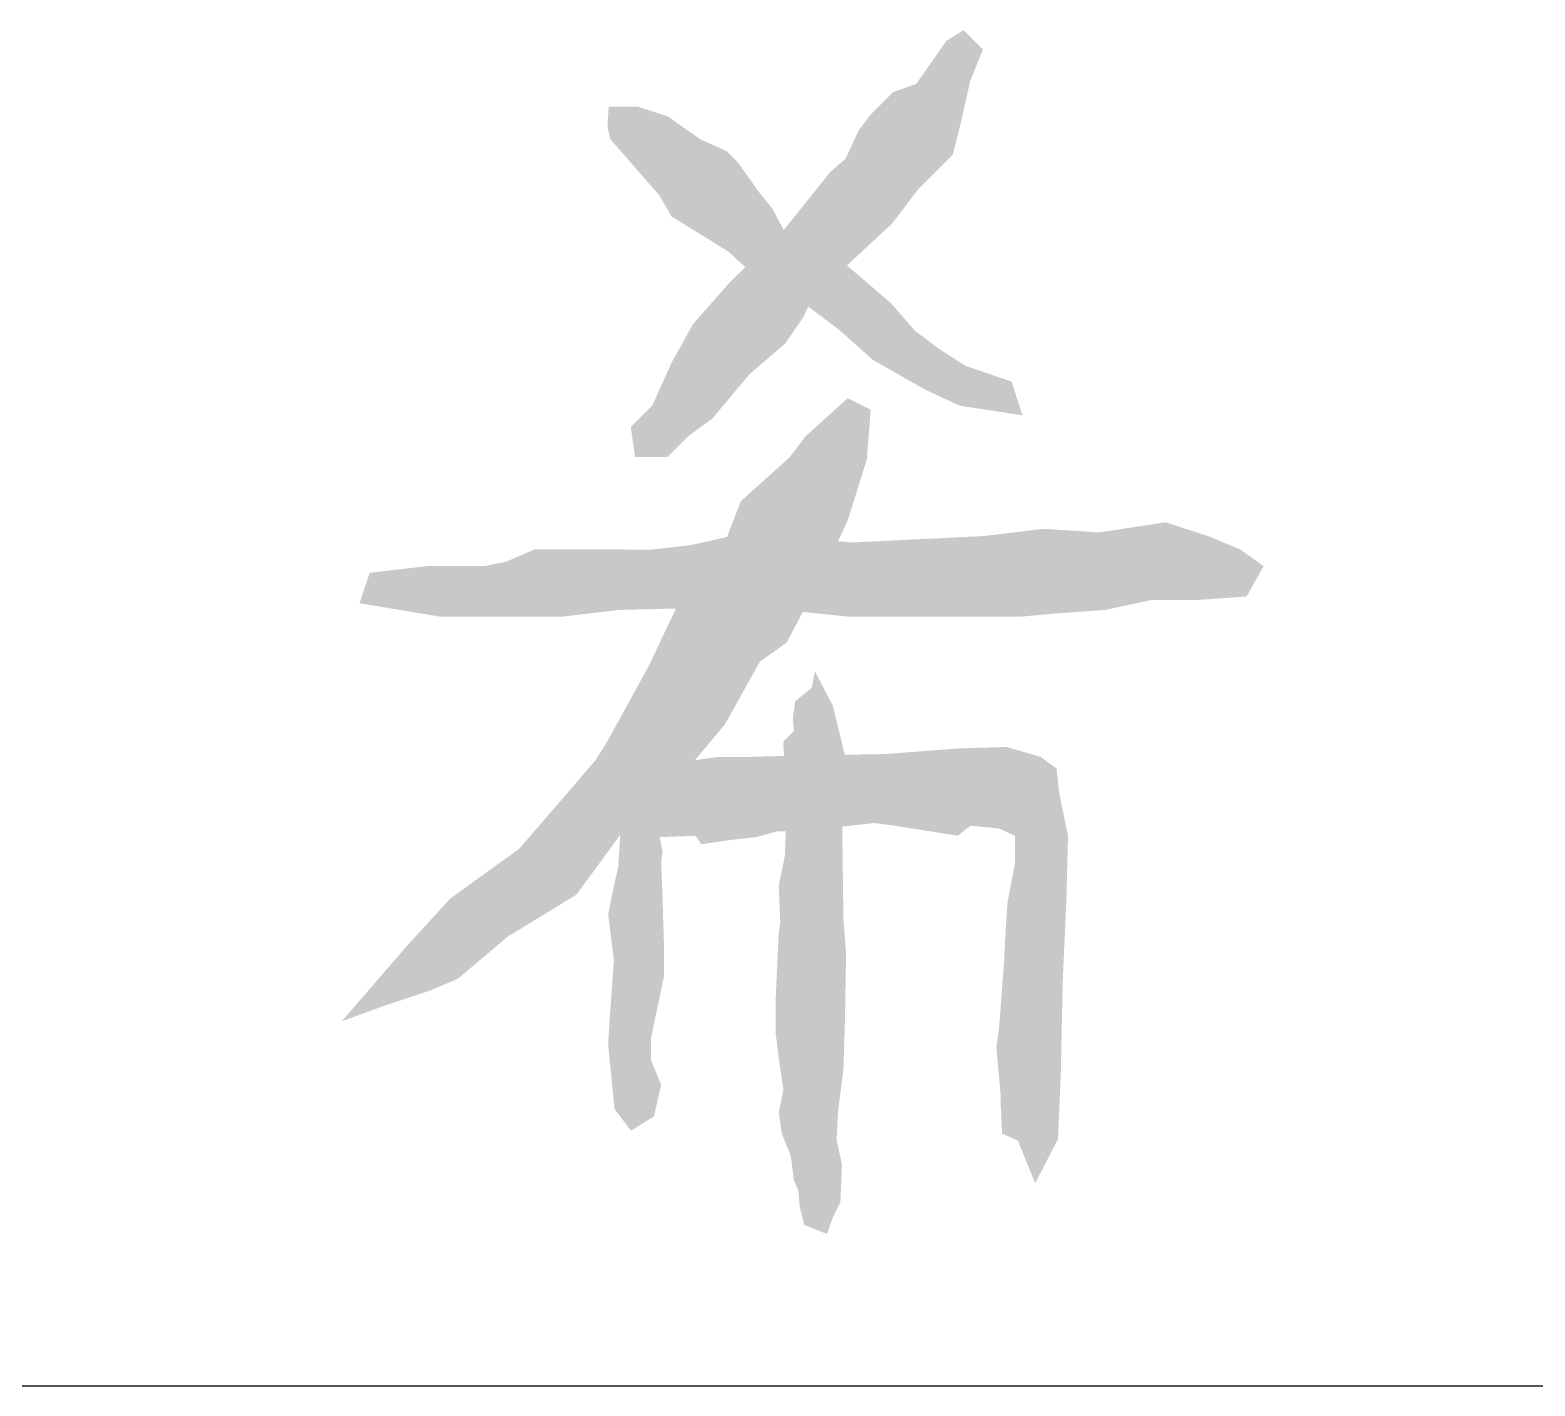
# Model space of a CAD drawing. Extents: x 5396719 to 5510122, y -514120 to -238224.
# Drawn here: x 5466909 to 5467574, y -464616 to -464017 of the extents above; entities that cross this region are included whole.
import ezdxf

# ---------------------------------------------------------------- set-up
doc = ezdxf.new("R2010")
doc.units = 0
doc.header["$LTSCALE"] = 1000
doc.header["$MEASUREMENT"] = 0
doc.layers.get('0').update_dxf_attribs({"linetype": 'CONTINUOUS'})
doc.layers.add('HATCH', color=8, linetype='CONTINUOUS')

msp = doc.modelspace()

# ---------------------------------------------------------------- hatches: boundary and pattern name
at = {"layer": 'HATCH'}
h = msp.add_hatch(color=0, dxfattribs=at)
h.paths.add_polyline_path([(5467289.63, -464137.73), (5467274.15, -464124.4), (5467270.16, -464121.05), (5467254.8, -464135.31), (5467253.03, -464139.24), (5467266.68, -464149.46), (5467281.62, -464162.79), (5467305.1, -464176.12), (5467320.04, -464183.05), (5467333.91, -464185.18), (5467347.78, -464187.31), (5467342.98, -464172.39), (5467322.7, -464165.46), (5467310.97, -464157.99), (5467300.3, -464149.99)])
h.paths.add_polyline_path([(5467270.16, -464121.05), (5467266.54, -464118.01), (5467257.51, -464112.18), (5467242.67, -464106.28), (5467242.22, -464105.41), (5467229.64, -464117.56), (5467225.26, -464121.79), (5467235.74, -464131.34), (5467251.67, -464138.22), (5467253.03, -464139.24), (5467254.8, -464135.31)])
h.paths.add_polyline_path([(5467301.8, -464087.2), (5467317, -464072.02), (5467320.8, -464056.84), (5467324.59, -464039.76), (5467330.29, -464025.52), (5467321.75, -464016.98), (5467314.15, -464021.73), (5467307.5, -464031.22), (5467300.85, -464040.71), (5467290.41, -464044.5), (5467280.92, -464053.99), (5467275.22, -464061.58), (5467269.52, -464073.91), (5467262.87, -464079.61), (5467251.48, -464093.84), (5467242.22, -464105.41), (5467242.67, -464106.28), (5467257.51, -464112.18), (5467266.54, -464118.01), (5467270.16, -464121.05), (5467279.02, -464112.82), (5467290.3, -464102.34)])
h.paths.add_polyline_path([(5467230.94, -464088.15), (5467221.87, -464075.36), (5467217.06, -464070.56), (5467205.33, -464065.23), (5467198.39, -464060.43), (5467190.92, -464055.1), (5467177.58, -464050.83), (5467164.78, -464050.83), (5467164.25, -464059.89), (5467165.55, -464065.26), (5467170.65, -464071.09), (5467177.85, -464079.32), (5467187.32, -464090.17), (5467192.52, -464099.35), (5467217.6, -464114.81), (5467225.26, -464121.79), (5467229.64, -464117.56), (5467242.22, -464105.41), (5467237.34, -464096.15)])
h.paths.add_polyline_path([(5467251.04, -464143.65), (5467253.03, -464139.24), (5467251.67, -464138.22), (5467235.74, -464131.34), (5467225.26, -464121.79), (5467218.57, -464128.26), (5467202.1, -464146.98), (5467192.61, -464164.05), (5467184.06, -464183.03), (5467174.57, -464192.52), (5467176.47, -464205.8), (5467190.71, -464205.8), (5467200.2, -464196.32), (5467210.65, -464188.73), (5467227, -464169.19), (5467242.93, -464155.52)])
h.paths.add_polyline_path([(5467278.97, -464206.74), (5467280.66, -464184.78), (5467270.52, -464179.72), (5467252.03, -464196.42), (5467244.76, -464205.92), (5467223.2, -464225.31), (5467217.13, -464241.09), (5467226.16, -464239.07), (5467266.23, -464242.95), (5467270.52, -464233.76)])
h.paths.add_polyline_path([(5467266.23, -464242.95), (5467226.16, -464239.07), (5467217.13, -464241.09), (5467216.24, -464243.41), (5467194.56, -464272.72), (5467227.66, -464271.87), (5467250.66, -464274.25), (5467258.74, -464259.01)])
h.paths.add_polyline_path([(5467454.41, -464253.98), (5467443.97, -464246.53), (5467429.81, -464240.69), (5467411.15, -464234.6), (5467381.84, -464239.07), (5467357.11, -464237.51), (5467330.62, -464240.69), (5467272.41, -464243.54), (5467266.23, -464242.95), (5467258.74, -464259.01), (5467250.66, -464274.25), (5467270.92, -464276.34), (5467309.71, -464276.34), (5467347, -464276.34), (5467363.41, -464274.85), (5467384.3, -464273.36), (5467405.18, -464268.89), (5467426.07, -464268.89), (5467446.95, -464267.4)])
h.paths.add_polyline_path([(5467216.24, -464243.41), (5467217.13, -464241.09), (5467200.95, -464244.71), (5467183.56, -464246.71), (5467156.05, -464246.53), (5467141.13, -464246.53), (5467132.18, -464246.53), (5467119.36, -464252.06), (5467109.8, -464253.98), (5467084.44, -464253.98), (5467059.08, -464256.96), (5467054.61, -464270.38), (5467090.41, -464276.34), (5467144.11, -464276.34), (5467169.48, -464273.36), (5467194.56, -464272.72)])
h.paths.add_polyline_path([(5467231.65, -464296.24), (5467243.48, -464287.79), (5467250.66, -464274.25), (5467227.66, -464271.87), (5467194.56, -464272.72), (5467182.64, -464297.93), (5467164.05, -464331.7), (5467159.2, -464339.48), (5467149.69, -464350.65), (5467125.19, -464378.99), (5467094.77, -464400.94), (5467076.18, -464421.2), (5467046.77, -464455.22), (5467066.04, -464448.22), (5467086.32, -464441.47), (5467098.15, -464436.4), (5467120.11, -464417.83), (5467150.53, -464399.25), (5467170.93, -464371.43), (5467201.23, -464341.83), (5467216.23, -464323.93)])
h.paths.add_polyline_path([(5467269.2, -464337.39), (5467248.19, -464337.74), (5467242.31, -464337.91), (5467242.68, -464345.55), (5467243.19, -464356.21), (5467242.68, -464366.12), (5467243.12, -464371.29), (5467254.53, -464370.66), (5467260.23, -464370.02), (5467268.09, -464369.15), (5467268, -464362.56)])
h.paths.add_polyline_path([(5467263.93, -464315.69), (5467255.96, -464300.43), (5467254.63, -464307.73), (5467247.33, -464313.7), (5467246.24, -464320.99), (5467246.66, -464326.97), (5467242.01, -464331.62), (5467242.31, -464337.91), (5467248.19, -464337.74), (5467269.2, -464337.39)])
h.paths.add_polyline_path([(5467242.68, -464345.55), (5467242.31, -464337.91), (5467226.02, -464338.37), (5467212.72, -464338.37), (5467202.93, -464339.81), (5467201.23, -464341.83), (5467170.93, -464371.43), (5467169.92, -464372.81), (5467169, -464387.11), (5467167.1, -464395.34), (5467164.57, -464408.01), (5467167.1, -464428.26), (5467165.2, -464454.85), (5467164.57, -464465.61), (5467166.47, -464484.6), (5467167.42, -464494.13), (5467174.71, -464503.6), (5467184.84, -464497.27), (5467188.01, -464483.34), (5467183.57, -464472.58), (5467183.57, -464462.45), (5467189.28, -464435.23), (5467189.28, -464423.2), (5467188.64, -464401.04), (5467188.01, -464384.58), (5467188.64, -464380.15), (5467187.38, -464373.82), (5467203.21, -464373.19), (5467205.75, -464376.99), (5467218.42, -464375.09), (5467229.82, -464373.82), (5467239.32, -464371.29), (5467243.12, -464371.29), (5467242.68, -464366.12), (5467243.19, -464356.21)])
h.paths.add_polyline_path([(5467362.86, -464343.44), (5467355.89, -464338.37), (5467340.69, -464333.94), (5467319.78, -464334.57), (5467295.07, -464336.47), (5467286.2, -464337.1), (5467269.2, -464337.39), (5467268, -464362.56), (5467268.09, -464369.15), (5467282.2, -464367.58), (5467291.27, -464368.76), (5467319.15, -464373.19), (5467324.85, -464368.76), (5467337.52, -464370.02), (5467344.46, -464373.26), (5467344.46, -464385.44), (5467341.21, -464402.5), (5467340.39, -464414.69), (5467339.58, -464430.12), (5467337.52, -464457.38), (5467336.25, -464466.88), (5467338.15, -464487.77), (5467338.15, -464491.57), (5467338.79, -464504.86), (5467345.75, -464508.03), (5467353.4, -464526.8), (5467363.49, -464507.39), (5467364.76, -464477.64), (5467365.6, -464437.44), (5467367.22, -464401.69), (5467367.93, -464373.19), (5467364.13, -464354.83)])
h.paths.add_polyline_path([(5467268.09, -464369.15), (5467260.23, -464370.02), (5467254.53, -464370.66), (5467243.12, -464371.29), (5467242.68, -464382.05), (5467240.02, -464395.32), (5467240.69, -464411.25), (5467240.02, -464415.89), (5467238.69, -464444.42), (5467238.69, -464461.01), (5467240.27, -464473.42), (5467242.08, -464485.47), (5467240.02, -464495.52), (5467241.35, -464504.81), (5467245.33, -464514.76), (5467246.66, -464525.38), (5467248.65, -464530.02), (5467249.32, -464537.32), (5467251.31, -464545.28), (5467261.27, -464549.26), (5467263.93, -464541.97), (5467267.25, -464535.33), (5467268, -464518.61), (5467265.59, -464507.77), (5467266.19, -464495.71), (5467268.61, -464476.43), (5467269.21, -464457.76), (5467269.81, -464425.22), (5467268.61, -464410.16)])

# ---------------------------------------------------------------- linework, layer by layer
msp.add_line((5464483.98, -464616.44), (5469983.98, -464616.44))

doc.saveas('drawing.dxf')
